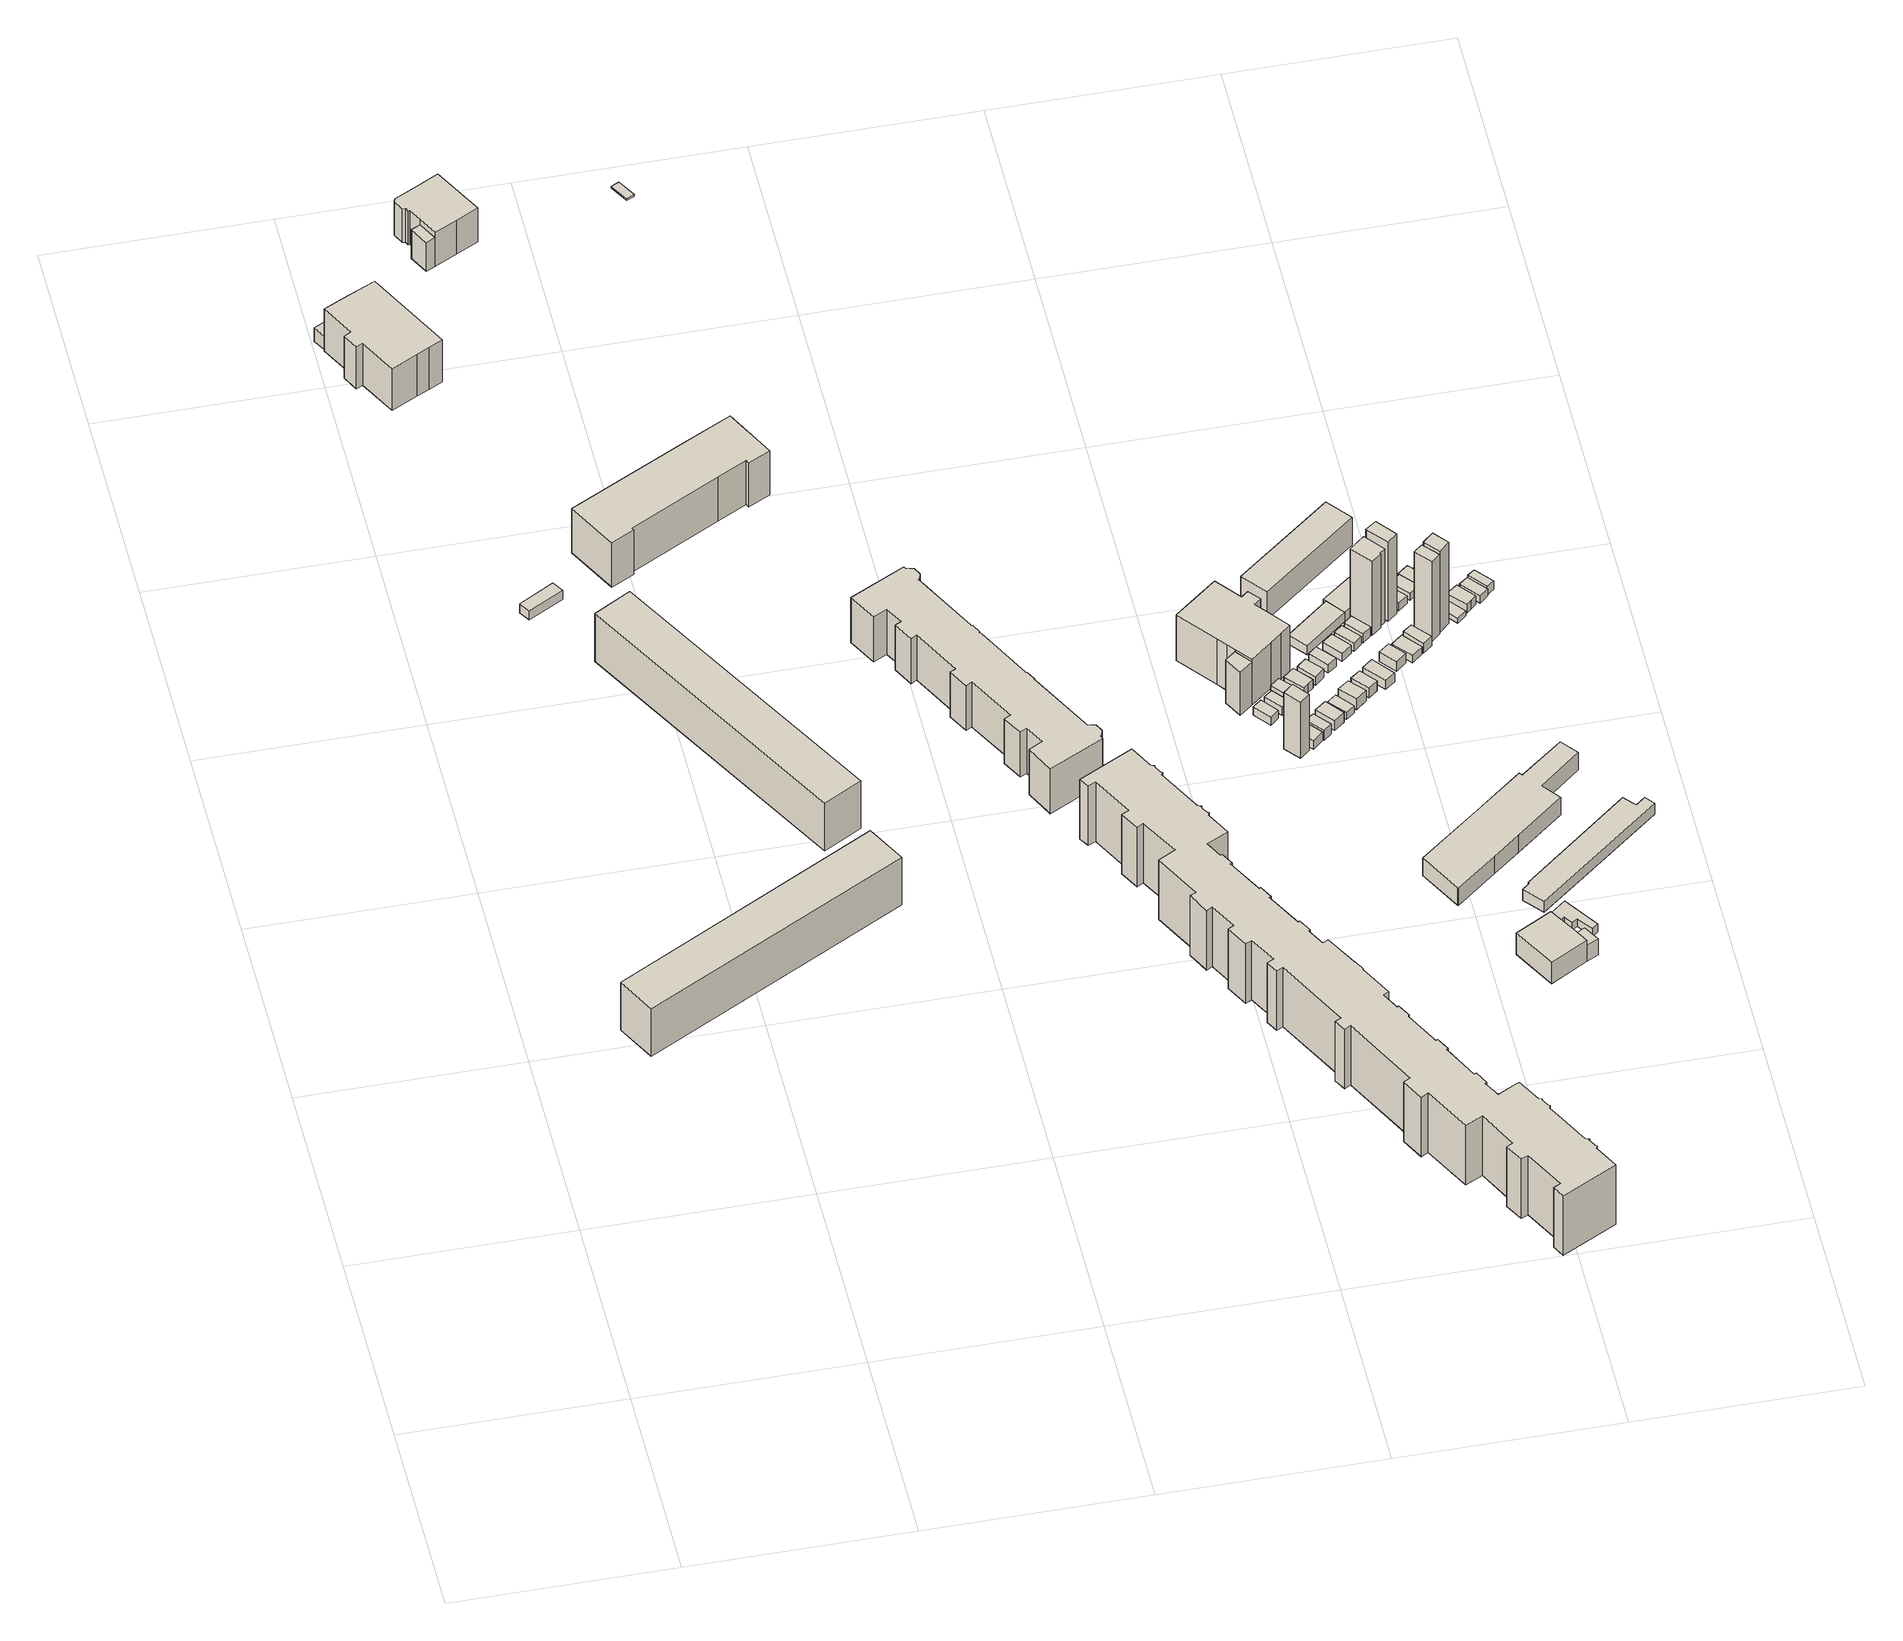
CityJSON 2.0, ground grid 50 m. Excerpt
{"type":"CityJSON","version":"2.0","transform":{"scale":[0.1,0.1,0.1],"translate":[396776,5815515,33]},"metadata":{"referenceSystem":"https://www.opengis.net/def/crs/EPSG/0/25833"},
"CityObjects":{
"building1":{"type":"Building","attributes":{"Gemeindeschluessel":"11000009","BezugspunktDach":"2200","function":"31001_1010","measuredHeight":13.98,"storeysAboveGround":4},"address":[{"country":"Germany","locality":"Berlin","thoroughfareNumber":"11, 13, 15, 9","thoroughfareName":"Orionstraße"}],"geometry":[{"type":"Solid","lod":"1","boundaries":[[[[0,1,2,3]],[[4,5,6,7]],[[4,7,3,2]],[[5,4,2,1]],[[6,5,1,0]],[[7,6,0,3]]]]}]},
"building2":{"type":"Building","attributes":{"Gemeindeschluessel":"11000009","BezugspunktDach":"2200","function":"31001_2143","measuredHeight":2.66,"storeysAboveGround":1},"address":[{"country":"Germany","locality":"Berlin","thoroughfareNumber":"36 (1)","thoroughfareName":"Am Plänterwald"}],"geometry":[{"type":"Solid","lod":"1","boundaries":[[[[8,9,10,11]],[[12,13,14,15]],[[12,15,11,10]],[[13,12,10,9]],[[14,13,9,8]],[[15,14,8,11]]]]}]},
"building3":{"type":"Building","attributes":{"Gemeindeschluessel":"11000009","BezugspunktDach":"2200","function":"31001_3010","measuredHeight":5.59,"storeysAboveGround":1},"address":[{"country":"Germany","locality":"Berlin","thoroughfareNumber":"4 (8)","thoroughfareName":"Neue Krugallee"}],"geometry":[{"type":"Solid","lod":"1","boundaries":[[[[16,17,18,19,20,21]],[[22,23,24,25,26,27]],[[22,27,21,20]],[[23,22,20,19]],[[24,23,19,18]],[[25,24,18,17]],[[26,25,17,16]],[[27,26,16,21]]]]}]},
"building4":{"type":"Building","attributes":{"Gemeindeschluessel":"11000009","BezugspunktDach":"2200","function":"31001_3010","measuredHeight":16.46,"storeysAboveGround":2},"address":[{"country":"Germany","locality":"Berlin","thoroughfareNumber":"4 (9)","thoroughfareName":"Neue Krugallee"}],"geometry":[{"type":"Solid","lod":"1","boundaries":[[[[28,29,30,31,32,33,34,35,36,37,38]],[[39,40,41,42,43,44,45,46,47,48,49]],[[39,49,38,37]],[[40,39,37,36]],[[41,40,36,35]],[[42,41,35,34]],[[43,42,34,33]],[[44,43,33,32]],[[45,44,32,31]],[[46,45,31,30]],[[47,46,30,29]],[[48,47,29,28]],[[49,48,28,38]]]]}]},
"building5":{"type":"Building","attributes":{"Gemeindeschluessel":"11000009","BezugspunktDach":"2200","function":"31001_1010","measuredHeight":13.95,"storeysAboveGround":4},"address":[{"country":"Germany","locality":"Berlin","thoroughfareNumber":"26, 28, 30, 32, 34","thoroughfareName":"Am Plänterwald"}],"geometry":[{"type":"Solid","lod":"1","boundaries":[[[[50,51,52,53]],[[54,55,56,57]],[[54,57,53,52]],[[55,54,52,51]],[[56,55,51,50]],[[57,56,50,53]]]]}]},
"building6":{"type":"Building","attributes":{"Gemeindeschluessel":"11000009","function":"31001_3010"},"address":[{"country":"Germany","locality":"Berlin","thoroughfareNumber":"4 (7)","thoroughfareName":"Neue Krugallee"}],"children":["building6-1","building6-2"]},
"building6-1":{"type":"BuildingPart","attributes":{"BezugspunktDach":"2200","measuredHeight":11.94,"storeysAboveGround":2},"parents":["building6"],"geometry":[{"type":"MultiSurface","lod":"1","boundaries":[[[58,59,60,61,62,63,64,65,66,67,68,69]],[[70,71,72,73,74,75,76,77,78,79,80,81]],[[70,81,69,68]],[[71,70,68,67]],[[72,71,67,66]],[[73,72,66,65]],[[74,73,65,64]],[[75,74,64,63]],[[82,83,75,63,62]],[[77,76,62,61]],[[78,77,61,60]],[[79,78,60,59]],[[80,79,59,58]],[[81,80,58,69]],[[84,76,75,83,82]]]}]},
"building6-2":{"type":"BuildingPart","attributes":{"BezugspunktDach":"2200","measuredHeight":8.43,"storeysAboveGround":2},"parents":["building6"],"geometry":[{"type":"Solid","lod":"1","boundaries":[[[[85,83,82,86]],[[76,75,87,88]],[[76,88,86,82]],[[87,75,83,85]],[[88,87,85,86]],[[76,82,83,75]]]]}]},
"building7":{"type":"Building","attributes":{"Gemeindeschluessel":"11000009","BezugspunktDach":"2200","function":"31001_1010","measuredHeight":13.01,"storeysAboveGround":4},"address":[{"country":"Germany","locality":"Berlin","thoroughfareNumber":"36","thoroughfareName":"Am Plänterwald"},{"country":"Germany","locality":"Berlin","thoroughfareNumber":"22","thoroughfareName":"Neue Krugallee"}],"geometry":[{"type":"Solid","lod":"1","boundaries":[[[[89,90,91,92,93,94,95,96,97,98,99,100]],[[101,102,103,104,105,106,107,108,109,110,111,112]],[[101,112,100,99]],[[102,101,99,98]],[[103,102,98,97]],[[104,103,97,96]],[[105,104,96,95]],[[106,105,95,94]],[[107,106,94,93]],[[108,107,93,92]],[[109,108,92,91]],[[110,109,91,90]],[[111,110,90,89]],[[112,111,89,100]]]]}]},
"building8":{"type":"Building","attributes":{"Gemeindeschluessel":"11000009","function":"31001_1010"},"address":[{"country":"Germany","locality":"Berlin","thoroughfareNumber":"24, 26, 28, 30","thoroughfareName":"Neue Krugallee"}],"children":["building8-1","building8-2","building8-3"]},
"building8-1":{"type":"BuildingPart","attributes":{"BezugspunktDach":"2200","measuredHeight":13.16,"storeysAboveGround":3},"parents":["building8"],"geometry":[{"type":"Solid","lod":"1","boundaries":[[[[113,114,115,116,117,118,119,120,121,122,123,124,125,126,127,128,129,130,131,132,133,134,135,136,137,138,139,140,141,142,143,144,145,146,147,148,149,150,151,152,153,154,155,156,157,158,159,160,161,162]],[[163,164,165,166,167,168,169,170,171,172,173,174,175,176,177,178,179,180,181,182,183,184,185,186,187,188,189,190,191,192,193,194,195,196,197,198,199,200,201,202,203,204,205,206,207,208,209,210,211,212]],[[163,212,162,161]],[[164,163,161,160]],[[165,164,160,159]],[[166,165,159,158]],[[167,166,158,157]],[[168,167,157,156]],[[169,168,156,155]],[[170,169,155,154]],[[171,170,154,153]],[[172,171,153,152]],[[173,172,152,151]],[[174,173,151,150]],[[175,174,150,149]],[[176,175,149,148]],[[177,176,148,147]],[[178,177,147,146]],[[179,178,146,145]],[[180,179,145,144]],[[181,180,144,143]],[[182,181,143,142]],[[183,182,142,141]],[[184,183,141,140]],[[185,184,140,139]],[[186,185,139,138]],[[187,186,138,137]],[[188,187,137,136]],[[189,188,136,135]],[[190,189,135,134]],[[191,190,134,133]],[[192,191,133,132]],[[193,192,132,131]],[[194,193,131,130]],[[195,194,130,129]],[[196,195,129,128]],[[197,196,128,127]],[[198,197,127,126]],[[199,198,126,125]],[[200,199,125,124]],[[201,200,124,123]],[[202,201,123,122]],[[203,202,122,121]],[[204,203,121,120]],[[205,204,120,119]],[[206,205,119,118]],[[207,206,118,117]],[[208,207,117,116]],[[209,208,116,115]],[[210,209,115,114]],[[211,210,114,113]],[[212,211,113,162]]]]}]},
"building8-2":{"type":"BuildingPart","attributes":{"BezugspunktDach":"2200","measuredHeight":7.21,"storeysAboveGround":3},"parents":["building8"],"geometry":[{"type":"Solid","lod":"1","boundaries":[[[[213,214,215,216,217,218]],[[219,220,221,222,223,224]],[[219,224,218,217]],[[220,219,217,216]],[[221,220,216,215]],[[222,221,215,214]],[[223,222,214,213]],[[224,223,213,218]]]]}]},
"building8-3":{"type":"BuildingPart","attributes":{"BezugspunktDach":"2200","measuredHeight":7.75,"storeysAboveGround":3},"parents":["building8"],"geometry":[{"type":"Solid","lod":"1","boundaries":[[[[225,226,227,228,229,230]],[[231,232,233,234,235,236]],[[231,236,230,229]],[[232,231,229,228]],[[233,232,228,227]],[[234,233,227,226]],[[235,234,226,225]],[[236,235,225,230]]]]}]},
"building9":{"type":"Building","attributes":{"Gemeindeschluessel":"11000009","BezugspunktDach":"2200","function":"31001_3090","measuredHeight":0.466,"storeysAboveGround":1},"address":[{"country":"Germany","locality":"Berlin","thoroughfareNumber":"4 (10)","thoroughfareName":"Neue Krugallee"}],"geometry":[{"type":"Solid","lod":"1","boundaries":[[[[237,238,239,240]],[[241,242,243,244]],[[241,244,240,239]],[[242,241,239,238]],[[243,242,238,237]],[[244,243,237,240]]]]}]},
"building10":{"type":"Building","attributes":{"Gemeindeschluessel":"11000009","BezugspunktDach":"2200","function":"31001_1010","measuredHeight":17.49,"storeysAboveGround":4},"address":[{"country":"Germany","locality":"Berlin","thoroughfareNumber":"32, 34, 36, 38, 40, 42, 44, 46, 48, 50, 52","thoroughfareName":"Neue Krugallee"}],"geometry":[{"type":"Solid","lod":"1","boundaries":[[[[245,246,247,248,249,250,251,252,253,254,255,256,257,258,259,260,261,262,263,264,265,266,267,268,269,270,271,272,273,274,275,276,277,278,279,280,281,282,283,284,285,286,287,288,289,290,291,292,293,294,295,296,297,298,299,300,301,302,303,304,305,306,307,308,309,310,311,312,313,314,315,316,317,318,319,320,321,322,323,324,325,326,327,328,329,330,331,332,333,334,335,336,337,338,339,340,341,342,343,344,345,346,347,348,349,350,351,352,353,354,355,356]],[[357,358,359,360,361,362,363,364,365,366,367,368,369,370,371,372,373,374,375,376,377,378,379,380,381,382,383,384,385,386,387,388,389,390,391,392,393,394,395,396,397,398,399,400,401,402,403,404,405,406,407,408,409,410,411,412,413,414,415,416,417,418,419,420,421,422,423,424,425,426,427,428,429,430,431,432,433,434,435,436,437,438,439,440,441,442,443,444,445,446,447,448,449,450,451,452,453,454,455,456,457,458,459,460,461,462,463,464,465,466,467,468]],[[357,468,356,355]],[[358,357,355,354]],[[359,358,354,353]],[[360,359,353,352]],[[361,360,352,351]],[[362,361,351,350]],[[363,362,350,349]],[[364,363,349,348]],[[365,364,348,347]],[[366,365,347,346]],[[367,366,346,345]],[[368,367,345,344]],[[369,368,344,343]],[[370,369,343,342]],[[371,370,342,341]],[[372,371,341,340]],[[373,372,340,339]],[[374,373,339,338]],[[375,374,338,337]],[[376,375,337,336]],[[377,376,336,335]],[[378,377,335,334]],[[379,378,334,333]],[[380,379,333,332]],[[381,380,332,331]],[[382,381,331,330]],[[383,382,330,329]],[[384,383,329,328]],[[385,384,328,327]],[[386,385,327,326]],[[387,386,326,325]],[[388,387,325,324]],[[389,388,324,323]],[[390,389,323,322]],[[391,390,322,321]],[[392,391,321,320]],[[393,392,320,319]],[[394,393,319,318]],[[395,394,318,317]],[[396,395,317,316]],[[397,396,316,315]],[[398,397,315,314]],[[399,398,314,313]],[[400,399,313,312]],[[401,400,312,311]],[[402,401,311,310]],[[403,402,310,309]],[[404,403,309,308]],[[405,404,308,307]],[[406,405,307,306]],[[407,406,306,305]],[[408,407,305,304]],[[409,408,304,303]],[[410,409,303,302]],[[411,410,302,301]],[[412,411,301,300]],[[413,412,300,299]],[[414,413,299,298]],[[415,414,298,297]],[[416,415,297,296]],[[417,416,296,295]],[[418,417,295,294]],[[419,418,294,293]],[[420,419,293,292]],[[421,420,292,291]],[[422,421,291,290]],[[423,422,290,289]],[[424,423,289,288]],[[425,424,288,287]],[[426,425,287,286]],[[427,426,286,285]],[[428,427,285,284]],[[429,428,284,283]],[[430,429,283,282]],[[431,430,282,281]],[[432,431,281,280]],[[433,432,280,279]],[[434,433,279,278]],[[435,434,278,277]],[[436,435,277,276]],[[437,436,276,275]],[[438,437,275,274]],[[439,438,274,273]],[[440,439,273,272]],[[441,440,272,271]],[[442,441,271,270]],[[443,442,270,269]],[[444,443,269,268]],[[445,444,268,267]],[[446,445,267,266]],[[447,446,266,265]],[[448,447,265,264]],[[449,448,264,263]],[[450,449,263,262]],[[451,450,262,261]],[[452,451,261,260]],[[453,452,260,259]],[[454,453,259,258]],[[455,454,258,257]],[[456,455,257,256]],[[457,456,256,255]],[[458,457,255,254]],[[459,458,254,253]],[[460,459,253,252]],[[461,460,252,251]],[[462,461,251,250]],[[463,462,250,249]],[[464,463,249,248]],[[465,464,248,247]],[[466,465,247,246]],[[467,466,246,245]],[[468,467,245,356]]]]}]},
"building11":{"type":"Building","attributes":{"Gemeindeschluessel":"11000009","BezugspunktDach":"2200","function":"31001_2463","measuredHeight":2.39,"storeysAboveGround":1},"address":[{"country":"Germany","locality":"Berlin","thoroughfareNumber":"33","thoroughfareName":"Neue Krugallee"}],"geometry":[{"type":"Solid","lod":"1","boundaries":[[[[469,470,471,472]],[[473,474,475,476]],[[473,476,472,471]],[[474,473,471,470]],[[475,474,470,469]],[[476,475,469,472]]]]}]},
"building12":{"type":"Building","attributes":{"Gemeindeschluessel":"11000009","BezugspunktDach":"2200","function":"31001_2463","measuredHeight":17.62,"storeysAboveGround":1},"address":[{"country":"Germany","locality":"Berlin","thoroughfareNumber":"33 (1)","thoroughfareName":"Neue Krugallee"}],"geometry":[{"type":"Solid","lod":"1","boundaries":[[[[477,478,479,480]],[[481,482,483,484]],[[481,484,480,479]],[[482,481,479,478]],[[483,482,478,477]],[[484,483,477,480]]]]}]},
"building13":{"type":"Building","attributes":{"Gemeindeschluessel":"11000009","function":"31001_1010"},"address":[{"country":"Germany","locality":"Berlin","thoroughfareNumber":"31","thoroughfareName":"Neue Krugallee"}],"children":["building13-1","building13-2"]},
"building13-1":{"type":"BuildingPart","attributes":{"BezugspunktDach":"2200","measuredHeight":14.61,"storeysAboveGround":3},"parents":["building13"],"geometry":[{"type":"Solid","lod":"1","boundaries":[[[[485,486,487,488,489,490,491,492,493,494,495,496,497,498,499,500]],[[501,502,503,504,505,506,507,508,509,510,511,512,513,514,515,516]],[[501,516,500,499]],[[502,501,499,498]],[[503,502,498,497]],[[504,503,497,496]],[[505,504,496,495]],[[506,505,495,494]],[[507,506,494,493]],[[508,507,493,492]],[[509,508,492,491]],[[510,509,491,490]],[[511,510,490,489]],[[512,511,489,488]],[[513,517,518,512,488,487]],[[514,513,487,486]],[[515,514,486,485]],[[516,515,485,500]],[[512,518,517,513]]]]}]},
"building13-2":{"type":"BuildingPart","attributes":{"BezugspunktDach":"2200","measuredHeight":12.67,"storeysAboveGround":3},"parents":["building13"],"geometry":[{"type":"Solid","lod":"1","boundaries":[[[[519,518,517,520]],[[513,512,521,522]],[[513,522,520,517]],[[521,512,518,519]],[[522,521,519,520]],[[512,513,517,518]]]]}]},
"building14":{"type":"Building","attributes":{"Gemeindeschluessel":"11000009","BezugspunktDach":"2200","function":"31001_2463","measuredHeight":2.46,"storeysAboveGround":1},"address":[{"country":"Germany","locality":"Berlin","thoroughfareNumber":"33 (18)","thoroughfareName":"Neue Krugallee"}],"geometry":[{"type":"Solid","lod":"1","boundaries":[[[[523,524,525,526]],[[527,528,529,530]],[[527,530,526,525]],[[528,527,525,524]],[[529,528,524,523]],[[530,529,523,526]]]]}]},
"building15":{"type":"Building","attributes":{"Gemeindeschluessel":"11000009","BezugspunktDach":"2200","function":"31001_2463","measuredHeight":2.56,"storeysAboveGround":1},"address":[{"country":"Germany","locality":"Berlin","thoroughfareNumber":"33 (2)","thoroughfareName":"Neue Krugallee"}],"geometry":[{"type":"Solid","lod":"1","boundaries":[[[[531,532,533,534]],[[535,536,537,538]],[[535,538,534,533]],[[536,535,533,532]],[[537,536,532,531]],[[538,537,531,534]]]]}]},
"building16":{"type":"Building","attributes":{"Gemeindeschluessel":"11000009","BezugspunktDach":"2200","function":"31001_2463","measuredHeight":2.32,"storeysAboveGround":1},"address":[{"country":"Germany","locality":"Berlin","thoroughfareNumber":"33 (19)","thoroughfareName":"Neue Krugallee"}],"geometry":[{"type":"Solid","lod":"1","boundaries":[[[[539,540,541,542]],[[543,544,545,546]],[[543,546,542,541]],[[544,543,541,540]],[[545,544,540,539]],[[546,545,539,542]]]]}]},
"building17":{"type":"Building","attributes":{"Gemeindeschluessel":"11000009","BezugspunktDach":"2200","function":"31001_2463","measuredHeight":2.83,"storeysAboveGround":1},"address":[{"country":"Germany","locality":"Berlin","thoroughfareNumber":"33 (3)","thoroughfareName":"Neue Krugallee"}],"geometry":[{"type":"Solid","lod":"1","boundaries":[[[[547,548,549,550]],[[551,552,553,554]],[[551,554,550,549]],[[552,551,549,548]],[[553,552,548,547]],[[554,553,547,550]]]]}]},
"building18":{"type":"Building","attributes":{"Gemeindeschluessel":"11000009","BezugspunktDach":"2200","function":"31001_2463","measuredHeight":2.7,"storeysAboveGround":1},"address":[{"country":"Germany","locality":"Berlin","thoroughfareNumber":"33 (20)","thoroughfareName":"Neue Krugallee"}],"geometry":[{"type":"Solid","lod":"1","boundaries":[[[[555,556,557,558,559]],[[560,561,562,563,564]],[[560,564,559,558]],[[561,560,558,557]],[[562,561,557,556]],[[563,562,556,555]],[[564,563,555,559]]]]}]},
"building19":{"type":"Building","attributes":{"Gemeindeschluessel":"11000009","BezugspunktDach":"2200","function":"31001_2463","measuredHeight":2.79,"storeysAboveGround":1},"address":[{"country":"Germany","locality":"Berlin","thoroughfareNumber":"33 (4)","thoroughfareName":"Neue Krugallee"}],"geometry":[{"type":"Solid","lod":"1","boundaries":[[[[565,566,567,568]],[[569,570,571,572]],[[569,572,568,567]],[[570,569,567,566]],[[571,570,566,565]],[[572,571,565,568]]]]}]},
"building20":{"type":"Building","attributes":{"Gemeindeschluessel":"11000009","BezugspunktDach":"2200","function":"31001_2463","measuredHeight":2.46,"storeysAboveGround":1},"address":[{"country":"Germany","locality":"Berlin","thoroughfareNumber":"33 (21)","thoroughfareName":"Neue Krugallee"}],"geometry":[{"type":"Solid","lod":"1","boundaries":[[[[573,574,575,576]],[[577,578,579,580]],[[577,580,576,575]],[[578,577,575,574]],[[579,578,574,573]],[[580,579,573,576]]]]}]},
"building21":{"type":"Building","attributes":{"Gemeindeschluessel":"11000009","BezugspunktDach":"2200","function":"31001_2463","measuredHeight":2.13,"storeysAboveGround":1},"address":[{"country":"Germany","locality":"Berlin","thoroughfareNumber":"33 (5)","thoroughfareName":"Neue Krugallee"}],"geometry":[{"type":"Solid","lod":"1","boundaries":[[[[581,582,583,584]],[[585,586,587,588]],[[585,588,584,583]],[[586,585,583,582]],[[587,586,582,581]],[[588,587,581,584]]]]}]},
"building22":{"type":"Building","attributes":{"Gemeindeschluessel":"11000009","BezugspunktDach":"2200","function":"31001_2463","measuredHeight":2.39,"storeysAboveGround":1},"address":[{"country":"Germany","locality":"Berlin","thoroughfareNumber":"33 (22)","thoroughfareName":"Neue Krugallee"}],"geometry":[{"type":"Solid","lod":"1","boundaries":[[[[589,590,591,592]],[[593,594,595,596]],[[593,596,592,591]],[[594,593,591,590]],[[595,594,590,589]],[[596,595,589,592]]]]}]},
"building23":{"type":"Building","attributes":{"Gemeindeschluessel":"11000009","BezugspunktDach":"2200","function":"31001_2463","measuredHeight":3.46,"storeysAboveGround":1},"address":[{"country":"Germany","locality":"Berlin","thoroughfareNumber":"33 (6)","thoroughfareName":"Neue Krugallee"}],"geometry":[{"type":"Solid","lod":"1","boundaries":[[[[597,598,599,600]],[[601,602,603,604]],[[601,604,600,599]],[[602,601,599,598]],[[603,602,598,597]],[[604,603,597,600]]]]}]},
"building24":{"type":"Building","attributes":{"Gemeindeschluessel":"11000009","function":"31001_1010"},"address":[{"country":"Germany","locality":"Berlin","thoroughfareNumber":"43","thoroughfareName":"Neue Krugallee"}],"children":["building24-1","building24-2"]},
"building24-1":{"type":"BuildingPart","attributes":{"BezugspunktDach":"2200","measuredHeight":7.91,"storeysAboveGround":1},"parents":["building24"],"geometry":[{"type":"Solid","lod":"1","boundaries":[[[[605,606,607,608,609]],[[610,611,612,613,614]],[[610,614,609,608]],[[611,610,608,607]],[[612,615,616,611,607,606]],[[613,612,606,605]],[[614,613,605,609]],[[611,616,615,612]]]]}]},
"building24-2":{"type":"BuildingPart","attributes":{"BezugspunktDach":"2200","measuredHeight":4.72,"storeysAboveGround":1},"parents":["building24"],"geometry":[{"type":"Solid","lod":"1","boundaries":[[[[615,617,618,616]],[[619,620,612,611]],[[619,611,616,618]],[[620,619,618,617]],[[612,620,617,615]],[[611,612,615,616]]]]}]},
"building25":{"type":"Building","attributes":{"Gemeindeschluessel":"11000009","BezugspunktDach":"2200","function":"31001_2000","measuredHeight":2.62,"storeysAboveGround":1},"address":[{"country":"Germany","locality":"Berlin","thoroughfareNumber":"31 (2)","thoroughfareName":"Neue Krugallee"}],"geometry":[{"type":"Solid","lod":"1","boundaries":[[[[621,622,623,624]],[[625,626,627,628]],[[625,628,624,623]],[[626,625,623,622]],[[627,626,622,621]],[[628,627,621,624]]]]}]},
"building26":{"type":"Building","attributes":{"Gemeindeschluessel":"11000009","BezugspunktDach":"2200","function":"31001_2463","measuredHeight":2.92,"storeysAboveGround":1},"address":[{"country":"Germany","locality":"Berlin","thoroughfareNumber":"33 (7)","thoroughfareName":"Neue Krugallee"}],"geometry":[{"type":"Solid","lod":"1","boundaries":[[[[629,630,631,632]],[[633,634,635,636]],[[633,636,632,631]],[[634,633,631,630]],[[635,634,630,629]],[[636,635,629,632]]]]}]},
"building27":{"type":"Building","attributes":{"Gemeindeschluessel":"11000009","BezugspunktDach":"2200","function":"31001_2463","measuredHeight":2.37,"storeysAboveGround":1},"address":[{"country":"Germany","locality":"Berlin","thoroughfareNumber":"33P (23)","thoroughfareName":"Neue Krugallee"}],"geometry":[{"type":"Solid","lod":"1","boundaries":[[[[637,638,639,640]],[[641,642,643,644]],[[641,644,640,639]],[[642,641,639,638]],[[643,642,638,637]],[[644,643,637,640]]]]}]},
"building28":{"type":"Building","attributes":{"Gemeindeschluessel":"11000009","BezugspunktDach":"2200","function":"31001_2463","measuredHeight":2.42,"storeysAboveGround":1},"address":[{"country":"Germany","locality":"Berlin","thoroughfareNumber":"33 (24)","thoroughfareName":"Neue Krugallee"}],"geometry":[{"type":"Solid","lod":"1","boundaries":[[[[645,646,647,648]],[[649,650,651,652]],[[649,652,648,647]],[[650,649,647,646]],[[651,650,646,645]],[[652,651,645,648]]]]}]},
"building29":{"type":"Building","attributes":{"Gemeindeschluessel":"11000009","BezugspunktDach":"2200","function":"31001_2000","measuredHeight":9.39,"storeysAboveGround":2},"address":[{"country":"Germany","locality":"Berlin","thoroughfareNumber":"31 (1)","thoroughfareName":"Neue Krugallee"}],"geometry":[{"type":"Solid","lod":"1","boundaries":[[[[653,654,655,656]],[[657,658,659,660]],[[657,660,656,655]],[[658,657,655,654]],[[659,658,654,653]],[[660,659,653,656]]]]}]},
"building30":{"type":"Building","attributes":{"Gemeindeschluessel":"11000009","BezugspunktDach":"2200","function":"31001_2463","measuredHeight":2.67,"storeysAboveGround":1},"address":[{"country":"Germany","locality":"Berlin","thoroughfareNumber":"33 (8)","thoroughfareName":"Neue Krugallee"}],"geometry":[{"type":"Solid","lod":"1","boundaries":[[[[661,662,663,664]],[[665,666,667,668]],[[665,668,664,663]],[[666,665,663,662]],[[667,666,662,661]],[[668,667,661,664]]]]}]},
"building31":{"type":"Building","attributes":{"Gemeindeschluessel":"11000009","BezugspunktDach":"2200","function":"31001_2000","measuredHeight":2.36,"storeysAboveGround":1},"address":[{"country":"Germany","locality":"Berlin","thoroughfareNumber":"43 (1)","thoroughfareName":"Neue Krugallee"}],"geometry":[{"type":"Solid","lod":"1","boundaries":[[[[669,670,671,672,673,674,675,676]],[[677,678,679,680,681,682,683,684]],[[677,684,676,675]],[[678,677,675,674]],[[679,678,674,673]],[[680,679,673,672]],[[681,680,672,671]],[[682,681,671,670]],[[683,682,670,669]],[[684,683,669,676]]]]}]},
"building32":{"type":"Building","attributes":{"Gemeindeschluessel":"11000009","BezugspunktDach":"2200","function":"31001_2463","measuredHeight":5.06,"storeysAboveGround":1},"address":[{"country":"Germany","locality":"Berlin","thoroughfareNumber":"39 (1)","thoroughfareName":"Neue Krugallee"}],"geometry":[{"type":"Solid","lod":"1","boundaries":[[[[685,686,687,688,689,690,691,692,693,694,695,696]],[[697,698,699,700,701,702,703,704,705,706,707,708]],[[697,708,696,695]],[[698,697,695,694]],[[699,698,694,693]],[[700,699,693,692]],[[701,700,692,691]],[[702,701,691,690]],[[703,702,690,689]],[[704,703,689,688]],[[705,704,688,687]],[[706,705,687,686]],[[707,706,686,685]],[[708,707,685,696]]]]}]},
"building33":{"type":"Building","attributes":{"Gemeindeschluessel":"11000009","BezugspunktDach":"2200","function":"31001_2463","measuredHeight":2.7,"storeysAboveGround":1},"address":[{"country":"Germany","locality":"Berlin","thoroughfareNumber":"33 (25)","thoroughfareName":"Neue Krugallee"}],"geometry":[{"type":"Solid","lod":"1","boundaries":[[[[709,710,711,712]],[[713,714,715,716]],[[713,716,712,711]],[[714,713,711,710]],[[715,714,710,709]],[[716,715,709,712]]]]}]},
"building34":{"type":"Building","attributes":{"Gemeindeschluessel":"11000009","BezugspunktDach":"2200","function":"31001_2463","measuredHeight":3.19,"storeysAboveGround":1},"address":[{"country":"Germany","locality":"Berlin","thoroughfareNumber":"33 (9)","thoroughfareName":"Neue Krugallee"}],"geometry":[{"type":"Solid","lod":"1","boundaries":[[[[717,718,719,720]],[[721,722,723,724]],[[721,724,720,719]],[[722,721,719,718]],[[723,722,718,717]],[[724,723,717,720]]]]}]},
"building35":{"type":"Building","attributes":{"Gemeindeschluessel":"11000009","BezugspunktDach":"2200","function":"31001_2463","measuredHeight":21.67,"storeysAboveGround":1},"address":[{"country":"Germany","locality":"Berlin","thoroughfareNumber":"33 (26)","thoroughfareName":"Neue Krugallee"}],"geometry":[{"type":"Solid","lod":"1","boundaries":[[[[725,726,727,728,729,730]],[[731,732,733,734,735,736]],[[731,736,730,729]],[[732,731,729,728]],[[733,732,728,727]],[[734,733,727,726]],[[735,734,726,725]],[[736,735,725,730]]]]}]},
"building36":{"type":"Building","attributes":{"Gemeindeschluessel":"11000009","BezugspunktDach":"2200","function":"31001_2000","measuredHeight":2.83,"storeysAboveGround":1},"address":[{"country":"Germany","locality":"Berlin","thoroughfareNumber":"31 (3)","thoroughfareName":"Neue Krugallee"}],"geometry":[{"type":"Solid","lod":"1","boundaries":[[[[623,622,737,738,739]],[[740,741,742,743,744]],[[740,744,739,738]],[[741,740,738,737]],[[742,741,737,622]],[[743,742,622,623]],[[744,743,623,739]]]]}]},
"building37":{"type":"Building","attributes":{"Gemeindeschluessel":"11000009","BezugspunktDach":"2200","function":"31001_2463","measuredHeight":2.19,"storeysAboveGround":1},"address":[{"country":"Germany","locality":"Berlin","thoroughfareNumber":"33 (10)","thoroughfareName":"Neue Krugallee"}],"geometry":[{"type":"Solid","lod":"1","boundaries":[[[[745,746,747,748]],[[749,750,751,752]],[[749,752,748,747]],[[750,749,747,746]],[[751,750,746,745]],[[752,751,745,748]]]]}]},
"building38":{"type":"Building","attributes":{"Gemeindeschluessel":"11000009","BezugspunktDach":"2200","function":"31001_2463","measuredHeight":23.42,"storeysAboveGround":1},"address":[{"country":"Germany","locality":"Berlin","thoroughfareNumber":"33 (27)","thoroughfareName":"Neue Krugallee"}],"geometry":[{"type":"Solid","lod":"1","boundaries":[[[[753,754,755,756]],[[757,758,759,760]],[[757,760,756,755]],[[758,757,755,754]],[[759,758,754,753]],[[760,759,753,756]]]]}]},
"building39":{"type":"Building","attributes":{"Gemeindeschluessel":"11000009","BezugspunktDach":"2200","function":"31001_2463","measuredHeight":3.41,"storeysAboveGround":1},"address":[{"country":"Germany","locality":"Berlin","thoroughfareNumber":"33 (11)","thoroughfareName":"Neue Krugallee"}],"geometry":[{"type":"Solid","lod":"1","boundaries":[[[[761,762,763,764]],[[765,766,767,768]],[[765,768,764,763]],[[766,765,763,762]],[[767,766,762,761]],[[768,767,761,764]]]]}]},
"building40":{"type":"Building","attributes":{"Gemeindeschluessel":"11000009","BezugspunktDach":"2200","function":"31001_2000","measuredHeight":3.13,"storeysAboveGround":1},"address":[{"country":"Germany","locality":"Berlin","thoroughfareNumber":"39 (3)","thoroughfareName":"Neue Krugallee"}],"geometry":[{"type":"Solid","lod":"1","boundaries":[[[[769,770,771,772,773,774,775,776]],[[777,778,779,780,781,782,783,784]],[[777,784,776,775]],[[778,777,775,774]],[[779,778,774,773]],[[780,779,773,772]],[[781,780,772,771]],[[782,781,771,770]],[[783,782,770,769]],[[784,783,769,776]]]]}]},
"building41":{"type":"Building","attributes":{"Gemeindeschluessel":"11000009","BezugspunktDach":"2200","function":"31001_2463","measuredHeight":2.28,"storeysAboveGround":1},"address":[{"country":"Germany","locality":"Berlin","thoroughfareNumber":"33 (28)","thoroughfareName":"Neue Krugallee"}],"geometry":[{"type":"Solid","lod":"1","boundaries":[[[[785,786,787,788]],[[789,790,791,792]],[[789,792,788,787]],[[790,789,787,786]],[[791,790,786,785]],[[792,791,785,788]]]]}]},
"building42":{"type":"Building","attributes":{"Gemeindeschluessel":"11000009","BezugspunktDach":"2200","function":"31001_2463","measuredHeight":23.25,"storeysAboveGround":1},"address":[{"country":"Germany","locality":"Berlin","thoroughfareNumber":"33 (12)","thoroughfareName":"Neue Krugallee"}],"geometry":[{"type":"Solid","lod":"1","boundaries":[[[[793,794,795,796]],[[797,798,799,800]],[[797,800,796,795]],[[798,797,795,794]],[[799,798,794,793]],[[800,799,793,796]]]]}]},
"building43":{"type":"Building","attributes":{"Gemeindeschluessel":"11000009","BezugspunktDach":"2200","function":"31001_2463","measuredHeight":2.16,"storeysAboveGround":1},"address":[{"country":"Germany","locality":"Berlin","thoroughfareNumber":"33 (29)","thoroughfareName":"Neue Krugallee"}],"geometry":[{"type":"Solid","lod":"1","boundaries":[[[[801,802,803,804]],[[805,806,807,808]],[[805,808,804,803]],[[806,805,803,802]],[[807,806,802,801]],[[808,807,801,804]]]]}]},
"building44":{"type":"Building","attributes":{"Gemeindeschluessel":"11000009","BezugspunktDach":"2200","function":"31001_2463","measuredHeight":23.76,"storeysAboveGround":1},"address":[{"country":"Germany","locality":"Berlin","thoroughfareNumber":"33 (13)","thoroughfareName":"Neue Krugallee"}],"geometry":[{"type":"Solid","lod":"1","boundaries":[[[[809,810,811,812]],[[813,814,815,816]],[[813,816,812,811]],[[814,813,811,810]],[[815,814,810,809]],[[816,815,809,812]]]]}]},
"building45":{"type":"Building","attributes":{"Gemeindeschluessel":"11000009","BezugspunktDach":"2200","function":"31001_2463","measuredHeight":1.66,"storeysAboveGround":1},"address":[{"country":"Germany","locality":"Berlin","thoroughfareNumber":"33 (30)","thoroughfareName":"Neue Krugallee"}],"geometry":[{"type":"Solid","lod":"1","boundaries":[[[[817,818,819,820,821]],[[822,823,824,825,826]],[[822,826,821,820]],[[823,822,820,819]],[[824,823,819,818]],[[825,824,818,817]],[[826,825,817,821]]]]}]},
"building46":{"type":"Building","attributes":{"Gemeindeschluessel":"11000009","BezugspunktDach":"2200","function":"31001_2463","measuredHeight":1.52,"storeysAboveGround":1},"address":[{"country":"Germany","locality":"Berlin","thoroughfareNumber":"33 (14)","thoroughfareName":"Neue Krugallee"}],"geometry":[{"type":"Solid","lod":"1","boundaries":[[[[827,828,829,830]],[[831,832,833,834]],[[831,834,830,829]],[[832,831,829,828]],[[833,832,828,827]],[[834,833,827,830]]]]}]},
"building47":{"type":"Building","attributes":{"Gemeindeschluessel":"11000009","BezugspunktDach":"2200","function":"31001_2463","measuredHeight":0.41,"storeysAboveGround":1},"address":[{"country":"Germany","locality":"Berlin","thoroughfareNumber":"33 (31)","thoroughfareName":"Neue Krugallee"}],"geometry":[{"type":"Solid","lod":"1","boundaries":[[[[835,836,837,838]],[[839,840,841,842]],[[839,842,838,837]],[[840,839,837,836]],[[841,840,836,835]],[[842,841,835,838]]]]}]},
"building48":{"type":"Building","attributes":{"Gemeindeschluessel":"11000009","BezugspunktDach":"2200","function":"31001_2463","measuredHeight":2.68,"storeysAboveGround":1},"address":[{"country":"Germany","locality":"Berlin","thoroughfareNumber":"33 (15)","thoroughfareName":"Neue Krugallee"}],"geometry":[{"type":"Solid","lod":"1","boundaries":[[[[843,844,845,846,847]],[[848,849,850,851,852]],[[848,852,847,846]],[[849,848,846,845]],[[850,849,845,844]],[[851,850,844,843]],[[852,851,843,847]]]]}]},
"building49":{"type":"Building","attributes":{"Gemeindeschluessel":"11000009","BezugspunktDach":"2200","function":"31001_2463","measuredHeight":0.304,"storeysAboveGround":1},"address":[{"country":"Germany","locality":"Berlin","thoroughfareNumber":"33 (33)","thoroughfareName":"Neue Krugallee"}],"geometry":[{"type":"Solid","lod":"1","boundaries":[[[[853,854,855,856]],[[857,858,859,860]],[[857,860,856,855]],[[858,857,855,854]],[[859,858,854,853]],[[860,859,853,856]]]]}]},
"building50":{"type":"Building","attributes":{"Gemeindeschluessel":"11000009","BezugspunktDach":"2200","function":"31001_2463","measuredHeight":2.06,"storeysAboveGround":1},"address":[{"country":"Germany","locality":"Berlin","thoroughfareNumber":"33 (16)","thoroughfareName":"Neue Krugallee"}],"geometry":[{"type":"Solid","lod":"1","boundaries":[[[[861,862,863,864]],[[865,866,867,868]],[[865,868,864,863]],[[866,865,863,862]],[[867,866,862,861]],[[868,867,861,864]]]]}]},
"building51":{"type":"Building","attributes":{"Gemeindeschluessel":"11000009","BezugspunktDach":"2200","function":"31001_2463","measuredHeight":2.42,"storeysAboveGround":1},"address":[{"country":"Germany","locality":"Berlin","thoroughfareNumber":"33 (17)","thoroughfareName":"Neue Krugallee"}],"geometry":[{"type":"Solid","lod":"1","boundaries":[[[[869,870,871,872]],[[873,874,875,876]],[[873,876,872,871]],[[874,873,871,870]],[[875,874,870,869]],[[876,875,869,872]]]]}]}
},
"vertices":[
[250,962,145],[848,1283,145],[801,1372,145],[204,1050,145],[801,1372,5],[848,1283,5],[250,962,5],[204,1050,5],
[268,2243,42],[348,2286,42],[333,2312,42],[253,2267,42],[333,2312,15],[348,2286,15],[268,2243,15],[253,2267,15],
[19,3100,53],[79,3129,53],[138,3157,53],[122,3188,53],[63,3158,53],[4,3128,53],[63,3158,14],[122,3188,14],[138,3157,14],[79,3129,14],[19,3100,14],[4,3128,14],
[59,3023,133],[43,3014,133],[61,2978,133],[76,2986,133],[120,2901,133],[180,2931,133],[208,2945,133],[239,2961,133],[138,3157,133],[79,3129,133],[19,3100,133],[79,3129,10],[138,3157,10],[239,2961,10],[208,2945,10],[180,2931,10],[120,2901,10],[76,2986,10],[61,2978,10],[43,3014,10],[59,3023,10],[19,3100,10],
[725,1467,147],[812,1515,147],[461,2153,147],[377,2105,147],[461,2153,7],[812,1515,7],[725,1467,7],[377,2105,7],
[242,3369,114],[249,3368,114],[253,3359,114],[256,3361,114],[272,3330,114],[294,3287,114],[345,3312,114],[395,3338,114],[335,3452,114],[285,3426,114],[233,3400,114],[230,3393,114],[233,3400,15],[285,3426,15],[335,3452,15],[395,3338,15],[345,3312,15],[294,3287,15],[272,3330,15],[256,3361,15],[253,3359,15],[249,3368,15],[242,3369,15],[230,3393,15],[272,3330,99],[294,3287,99],[272,3330,88],
[273,3276,99],[251,3320,99],[273,3276,15],[251,3320,15],
[455,2300,145],[507,2327,145],[504,2333,145],[710,2441,145],[776,2476,145],[780,2468,145],[830,2493,145],[804,2544,145],[796,2559,145],[771,2609,145],[654,2549,145],[395,2415,145],[654,2549,15],[771,2609,15],[796,2559,15],[804,2544,15],[830,2493,15],[780,2468,15],[776,2476,15],[710,2441,15],[504,2333,15],[507,2327,15],[455,2300,15],[395,2415,15],
[939,1980,141],[970,1996,141],[992,1955,141],[978,1948,141],[1001,1902,141],[1015,1910,141],[1073,1797,141],[1060,1791,141],[1084,1745,141],[1097,1753,141],[1156,1643,141],[1141,1635,141],[1165,1590,141],[1180,1597,141],[1203,1554,141],[1172,1537,141],[1203,1473,141],[1327,1537,141],[1324,1545,141],[1327,1546,141],[1331,1559,141],[1322,1577,141],[1308,1581,141],[1305,1580,141],[1227,1730,141],[1226,1730,141],[1225,1733,141],[1226,1735,141],[1215,1756,141],[1212,1756,141],[1211,1759,141],[1212,1759,141],[1146,1887,141],[1145,1887,141],[1143,1890,141],[1144,1890,141],[1144,1892,141],[1134,1913,141],[1131,1913,141],[1130,1916,141],[1079,2015,141],[1065,2042,141],[1052,2067,141],[1055,2068,141],[1059,2082,141],[1050,2100,141],[1036,2104,141],[1034,2103,141],[1030,2109,141],[905,2045,141],[1030,2109,9],[1034,2103,9],[1036,2104,9],[1050,2100,9],[1059,2082,9],[1055,2068,9],[1052,2067,9],[1065,2042,9],[1079,2015,9],[1130,1916,9],[1131,1913,9],[1134,1913,9],[1144,1892,9],[1144,1890,9],[1143,1890,9],[1145,1887,9],[1146,1887,9],[1212,1759,9],[1211,1759,9],[1212,1756,9],[1215,1756,9],[1226,1735,9],[1225,1733,9],[1226,1730,9],[1227,1730,9],[1305,1580,9],[1308,1581,9],[1322,1577,9],[1331,1559,9],[1327,1546,9],[1324,1545,9],[1327,1537,9],[1203,1473,9],[1172,1537,9],[1203,1554,9],[1180,1597,9],[1165,1590,9],[1141,1635,9],[1156,1643,9],[1097,1753,9],[1084,1745,9],[1060,1791,9],[1073,1797,9],[1015,1910,9],[1001,1902,9],[978,1948,9],[992,1955,9],[970,1996,9],[939,1980,9],[905,2045,9],
[1324,1545,91],[1327,1546,91],[1331,1559,91],[1322,1577,91],[1308,1581,91],[1305,1580,91],[1308,1581,19],[1322,1577,19],[1331,1559,19],[1327,1546,19],[1324,1545,19],[1305,1580,19],
[1052,2067,94],[1055,2068,94],[1059,2082,94],[1050,2100,94],[1036,2104,94],[1034,2103,94],[1036,2104,17],[1050,2100,17],[1059,2082,17],[1055,2068,17],[1052,2067,17],[1034,2103,17],
[721,3393,17],[739,3402,17],[716,3444,17],[698,3435,17],[716,3444,12],[739,3402,12],[721,3393,12],[698,3435,12],
[1261,1369,182],[1278,1376,182],[1327,1281,182],[1311,1273,182],[1334,1230,182],[1349,1238,182],[1397,1149,182],[1358,1128,182],[1414,1020,182],[1399,1013,182],[1424,963,182],[1437,971,182],[1469,909,182],[1456,902,182],[1482,852,182],[1496,860,182],[1529,797,182],[1514,789,182],[1528,762,182],[1543,769,182],[1630,601,182],[1615,593,182],[1630,567,182],[1644,575,182],[1733,401,182],[1717,392,182],[1743,341,182],[1759,350,182],[1815,242,182],[1855,261,182],[1900,172,182],[1885,163,182],[1907,122,182],[1923,130,182],[1972,36,182],[1955,27,182],[1969,0,182],[2094,65,182],[2066,119,182],[2068,127,182],[2065,128,182],[2063,132,182],[2058,142,182],[2056,146,182],[2057,149,182],[2049,152,182],[2003,240,182],[1995,254,182],[1998,262,182],[1995,263,182],[1992,268,182],[1987,277,182],[1985,282,182],[1986,284,182],[1978,287,182],[1950,341,182],[1943,338,182],[1900,315,182],[1880,353,182],[1884,355,182],[1869,386,182],[1864,383,182],[1823,465,182],[1827,467,182],[1811,498,182],[1807,495,182],[1766,576,182],[1769,579,182],[1753,609,182],[1749,607,182],[1729,648,182],[1742,654,182],[1703,729,182],[1704,730,182],[1701,737,182],[1695,747,182],[1692,754,182],[1691,753,182],[1651,828,182],[1638,821,182],[1617,861,182],[1621,864,182],[1605,893,182],[1601,891,182],[1558,973,182],[1562,975,182],[1547,1005,182],[1543,1003,182],[1500,1085,182],[1504,1087,182],[1489,1116,182],[1485,1114,182],[1465,1152,182],[1514,1178,182],[1486,1232,182],[1489,1240,182],[1485,1241,182],[1483,1245,182],[1478,1254,182],[1476,1259,182],[1477,1262,182],[1469,1265,182],[1416,1367,182],[1419,1375,182],[1415,1376,182],[1413,1380,182],[1408,1390,182],[1406,1394,182],[1407,1397,182],[1399,1400,182],[1371,1454,182],[1247,1390,182],[1371,1454,7],[1399,1400,7],[1407,1397,7],[1406,1394,7],[1408,1390,7],[1413,1380,7],[1415,1376,7],[1419,1375,7],[1416,1367,7],[1469,1265,7],[1477,1262,7],[1476,1259,7],[1478,1254,7],[1483,1245,7],[1485,1241,7],[1489,1240,7],[1486,1232,7],[1514,1178,7],[1465,1152,7],[1485,1114,7],[1489,1116,7],[1504,1087,7],[1500,1085,7],[1543,1003,7],[1547,1005,7],[1562,975,7],[1558,973,7],[1601,891,7],[1605,893,7],[1621,864,7],[1617,861,7],[1638,821,7],[1651,828,7],[1691,753,7],[1692,754,7],[1695,747,7],[1701,737,7],[1704,730,7],[1703,729,7],[1742,654,7],[1729,648,7],[1749,607,7],[1753,609,7],[1769,579,7],[1766,576,7],[1807,495,7],[1811,498,7],[1827,467,7],[1823,465,7],[1864,383,7],[1869,386,7],[1884,355,7],[1880,353,7],[1900,315,7],[1943,338,7],[1950,341,7],[1978,287,7],[1986,284,7],[1985,282,7],[1987,277,7],[1992,268,7],[1995,263,7],[1998,262,7],[1995,254,7],[2003,240,7],[2049,152,7],[2057,149,7],[2056,146,7],[2058,142,7],[2063,132,7],[2065,128,7],[2068,127,7],[2066,119,7],[2094,65,7],[1969,0,7],[1955,27,7],[1972,36,7],[1923,130,7],[1907,122,7],[1885,163,7],[1900,172,7],[1855,261,7],[1815,242,7],[1759,350,7],[1743,341,7],[1717,392,7],[1733,401,7],[1644,575,7],[1630,567,7],[1615,593,7],[1630,601,7],[1543,769,7],[1528,762,7],[1514,789,7],[1529,797,7],[1496,860,7],[1482,852,7],[1456,902,7],[1469,909,7],[1437,971,7],[1424,963,7],[1399,1013,7],[1414,1020,7],[1358,1128,7],[1397,1149,7],[1349,1238,7],[1334,1230,7],[1311,1273,7],[1327,1281,7],[1278,1376,7],[1261,1369,7],[1247,1390,7],
[1701,1620,40],[1720,1637,40],[1691,1674,40],[1671,1658,40],[1691,1674,16],[1720,1637,16],[1701,1620,16],[1671,1658,16],
[1741,1513,182],[1763,1532,182],[1735,1568,182],[1712,1548,182],[1735,1568,17],[1763,1532,17],[1741,1513,17],[1712,1548,17],
[1618,1764,146],[1635,1742,146],[1648,1727,146],[1676,1691,146],[1725,1731,146],[1751,1752,146],[1773,1771,146],[1733,1822,146],[1717,1842,146],[1714,1846,146],[1730,1859,146],[1709,1885,146],[1693,1872,146],[1648,1929,146],[1599,1889,146],[1550,1850,146],[1599,1889,12],[1648,1929,12],[1693,1872,12],[1709,1885,12],[1730,1859,12],[1714,1846,12],[1717,1842,12],[1733,1822,12],[1773,1771,12],[1751,1752,12],[1725,1731,12],[1676,1691,12],[1648,1727,12],[1635,1742,12],[1618,1764,12],[1550,1850,12],[1648,1727,139],[1676,1691,139],
[1646,1666,139],[1624,1708,139],[1646,1666,12],[1624,1708,12],
[1730,1644,41],[1748,1658,41],[1718,1695,41],[1699,1680,41],[1718,1695,16],[1748,1658,16],[1730,1644,16],[1699,1680,16],
[1772,1534,41],[1796,1555,41],[1765,1593,41],[1741,1572,41],[1765,1593,16],[1796,1555,16],[1772,1534,16],[1741,1572,16],
[1758,1667,38],[1780,1685,38],[1741,1730,38],[1720,1713,38],[1741,1730,15],[1780,1685,15],[1758,1667,15],[1720,1713,15],
[1800,1558,42],[1818,1573,42],[1788,1610,42],[1768,1596,42],[1788,1610,13],[1818,1573,13],[1800,1558,13],[1768,1596,13],
[1786,1690,39],[1797,1700,39],[1809,1710,39],[1776,1751,39],[1752,1731,39],[1776,1751,14],[1809,1710,14],[1797,1700,14],[1786,1690,14],[1752,1731,14],
[1827,1581,41],[1851,1601,41],[1820,1641,41],[1794,1621,41],[1820,1641,13],[1851,1601,13],[1827,1581,13],[1794,1621,13],
[1816,1716,40],[1837,1735,40],[1806,1771,40],[1785,1753,40],[1806,1771,15],[1837,1735,15],[1816,1716,15],[1785,1753,15],
[1858,1607,34],[1877,1623,34],[1846,1662,34],[1826,1646,34],[1846,1662,13],[1877,1623,13],[1858,1607,13],[1826,1646,13],
[1849,1745,39],[1869,1761,39],[1835,1802,39],[1816,1786,39],[1835,1802,15],[1869,1761,15],[1849,1745,15],[1816,1786,15],
[1884,1632,43],[1909,1653,43],[1878,1688,43],[1853,1669,43],[1878,1688,12],[1909,1653,12],[1884,1632,12],[1853,1669,12],
[2111,773,71],[2196,821,71],[2176,858,71],[2141,918,71],[2058,872,71],[2141,918,9],[2176,858,9],[2196,821,9],[2111,773,9],[2058,872,9],[2196,821,56],[2176,858,56],
[2223,835,56],[2202,872,56],[2202,872,9],[2223,835,9],
[1818,1808,39],[1914,1887,39],[1883,1927,39],[1786,1847,39],[1883,1927,13],[1914,1887,13],[1818,1808,13],[1786,1847,13],
[1917,1660,41],[1937,1677,41],[1908,1713,41],[1886,1696,41],[1908,1713,12],[1937,1677,12],[1917,1660,12],[1886,1696,12],
[1884,1773,38],[1907,1792,38],[1875,1832,38],[1852,1814,38],[1875,1832,14],[1907,1792,14],[1884,1773,14],[1852,1814,14],
[1914,1796,38],[1933,1813,38],[1900,1852,38],[1881,1837,38],[1900,1852,14],[1933,1813,14],[1914,1796,14],[1881,1837,14],
[1759,1927,92],[1976,2102,92],[1932,2157,92],[1715,1983,92],[1932,2157,11],[1976,2102,11],[1759,1927,11],[1715,1983,11],
[1955,1677,38],[1978,1694,38],[1940,1743,38],[1917,1724,38],[1940,1743,12],[1978,1694,12],[1955,1677,12],[1917,1724,12],
[2164,926,32],[2173,935,32],[2186,916,32],[2198,924,32],[2223,890,32],[2236,900,32],[2183,980,32],[2146,950,32],[2183,980,9],[2236,900,9],[2223,890,9],[2198,924,9],[2186,916,9],[2173,935,9],[2164,926,9],[2146,950,9],
[1970,1038,58],[1972,1038,58],[2064,1112,58],[2125,1162,58],[2233,1250,58],[2202,1291,58],[2296,1370,58],[2266,1408,58],[2169,1330,58],[2164,1337,58],[2055,1249,58],[1917,1138,58],[2055,1249,7],[2164,1337,7],[2169,1330,7],[2266,1408,7],[2296,1370,7],[2202,1291,7],[2233,1250,7],[2125,1162,7],[2064,1112,7],[1972,1038,7],[1970,1038,7],[1917,1138,7],
[1938,1817,40],[1957,1834,40],[1925,1873,40],[1906,1856,40],[1925,1873,13],[1957,1834,13],[1938,1817,13],[1906,1856,13],
[1988,1723,40],[2012,1743,40],[1983,1778,40],[1959,1759,40],[1983,1778,12],[2012,1743,12],[1988,1723,12],[1959,1759,12],
[1961,1836,229],[1983,1853,229],[1981,1856,229],[1994,1867,229],[1959,1911,229],[1924,1882,229],[1959,1911,12],[1994,1867,12],[1981,1856,12],[1983,1853,12],[1961,1836,12],[1924,1882,12],
[2044,1991,39],[2009,2035,39],[1878,1933,39],[2009,2035,11],[2044,1991,11],[1914,1887,11],[1883,1927,11],[1878,1933,11],
[2026,1740,34],[2050,1761,34],[2016,1803,34],[1991,1782,34],[2016,1803,12],[2050,1761,12],[2026,1740,12],[1991,1782,12],
[2002,1871,244],[2024,1889,244],[1989,1934,244],[1965,1916,244],[1989,1934,10],[2024,1889,10],[2002,1871,10],[1965,1916,10],
[2055,1765,39],[2075,1781,39],[2041,1823,39],[2020,1807,39],[2041,1823,11],[2075,1781,11],[2055,1765,11],[2020,1807,11],
[2140,981,39],[2423,1211,39],[2407,1232,39],[2385,1214,39],[2362,1241,39],[2119,1041,39],[2121,1038,39],[2104,1024,39],[2121,1038,7],[2119,1041,7],[2362,1241,7],[2385,1214,7],[2407,1232,7],[2423,1211,7],[2140,981,7],[2104,1024,7],
[2030,1894,35],[2051,1911,35],[2018,1949,35],[1998,1933,35],[2018,1949,12],[2051,1911,12],[2030,1894,12],[1998,1933,12],
[2078,1793,245],[2098,1811,245],[2068,1846,245],[2048,1830,245],[2068,1846,12],[2098,1811,12],[2078,1793,12],[2048,1830,12],
[2059,1917,34],[2082,1936,34],[2048,1976,34],[2025,1957,34],[2048,1976,13],[2082,1936,13],[2059,1917,13],[2025,1957,13],
[2100,1815,250],[2123,1837,250],[2096,1870,250],[2072,1849,250],[2096,1870,12],[2123,1837,12],[2100,1815,12],[2072,1849,12],
[2088,1941,25],[2111,1960,25],[2091,1983,25],[2072,2006,25],[2049,1988,25],[2072,2006,13],[2091,1983,13],[2111,1960,13],[2088,1941,13],[2049,1988,13],
[2141,1833,27],[2162,1850,27],[2126,1895,27],[2106,1878,27],[2126,1895,12],[2162,1850,12],[2141,1833,12],[2106,1878,12],
[2115,1962,17],[2135,1979,17],[2102,2018,17],[2083,2003,17],[2102,2018,13],[2135,1979,13],[2115,1962,13],[2083,2003,13],
[2166,1857,38],[2177,1867,38],[2189,1878,38],[2157,1917,38],[2132,1898,38],[2157,1917,13],[2189,1878,13],[2177,1867,13],[2166,1857,13],[2132,1898,13],
[2139,1982,14],[2158,1999,14],[2119,2043,14],[2100,2028,14],[2119,2043,11],[2158,1999,11],[2139,1982,11],[2100,2028,11],
[2199,1880,33],[2218,1897,33],[2184,1939,33],[2164,1923,33],[2184,1939,12],[2218,1897,12],[2199,1880,12],[2164,1923,12],
[2218,1902,35],[2235,1915,35],[2202,1955,35],[2186,1943,35],[2202,1955,11],[2235,1915,11],[2218,1902,11],[2186,1943,11]
]}
